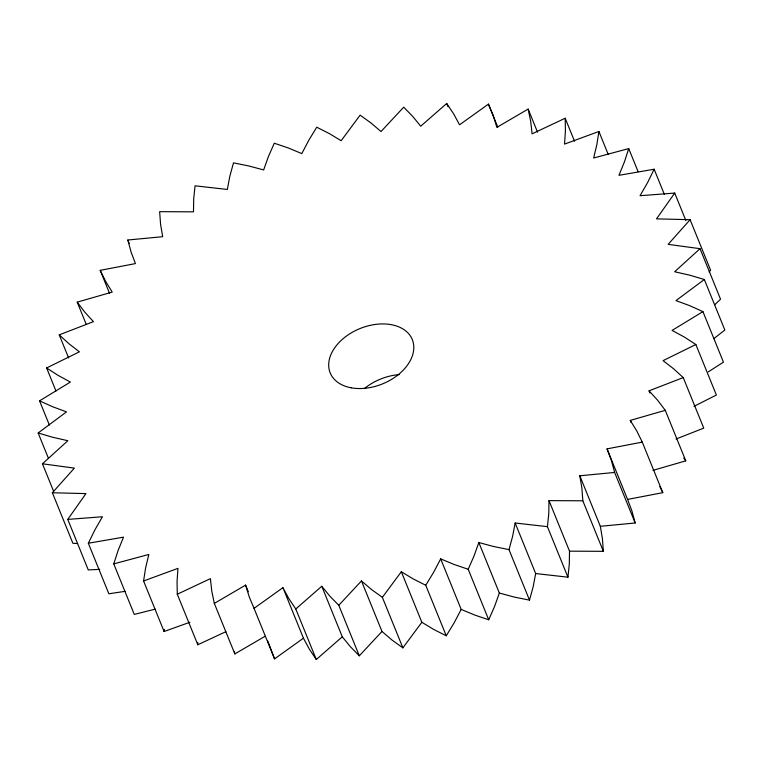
<?xml version="1.0" encoding="UTF-8"?>
<svg xmlns="http://www.w3.org/2000/svg" width="763" height="763" viewBox="0 0 763 763"><rect width="100%" height="100%" fill="white"/><g stroke="black" fill="none" stroke-linecap="round" stroke-linejoin="round"><path stroke-width="1.14" d="M548.998 500.623L569.522 551.163L603.361 551.325L582.837 500.795L548.998 500.623L548.788 513.547L547.424 526.661L567.939 577.19L535.664 573.538L515.149 523.008L547.424 526.661M569.522 551.163L569.303 564.076L567.939 577.19M189.949 622.236L164.093 631.516L143.578 580.977L145.638 567.767L148.842 554.453L113.754 563.886L134.269 614.415L155.147 609.151M164.093 631.516L164.436 629.313M109.576 293.412L100.211 270.34L135.423 263.588L131.074 252.009L127.841 240.011L162.672 236.692L160.583 224.341L159.639 211.675L193.478 211.837L193.697 198.924L195.061 185.81L227.336 189.462L229.844 176.205L233.497 162.853L248.872 165.972L263.655 169.939L268.423 156.558L274.289 143.215L288.404 148.003L301.814 153.601L308.748 140.335L316.74 127.211L329.358 133.592L341.156 140.726L360.117 115.137L371.028 122.996L381.014 131.541L403.694 107.182L412.707 116.386L420.709 126.21L446.708 103.491L453.67 113.878L459.555 124.808L488.434 104.121L493.222 115.528L496.894 127.364L528.149 109.071L530.686 121.288L532.078 133.83L565.192 118.246L565.431 131.064L564.515 144.112L598.907 131.484L596.838 144.703L593.643 158.017L628.731 148.585L638.097 171.646M515.149 523.008L512.631 536.265L508.988 549.618L529.503 600.147L514.128 597.028L499.345 593.061L478.83 542.531L493.613 546.499L508.988 549.618M535.664 573.538L533.156 586.795L529.503 600.147M113.754 563.886L118.084 550.514L123.52 537.152L88.336 543.246L108.851 593.776L125.246 591.325M628.731 148.585L624.401 161.956L618.955 175.318L654.149 169.224L664.401 194.489M478.83 542.531L474.061 555.912L468.196 569.255L488.711 619.785L474.596 614.997L461.186 609.399L440.671 558.869L433.727 572.136L425.744 585.259L446.26 635.789L454.252 622.665L461.186 609.399M499.345 593.061L494.577 606.442L488.711 619.785M88.336 543.246L94.86 529.942L102.442 516.751L67.764 519.403L88.279 569.932L99.772 569.341M654.149 169.224L647.625 182.529L640.043 195.709L674.721 193.068L685.87 220.536M67.764 519.403L85.952 493.613L52.38 492.764L72.895 543.294L77.645 543.542M674.721 193.068L656.523 218.857L690.105 219.706L710.62 270.236L709.113 272.019M401.328 571.745L382.368 597.334L402.883 647.863L421.844 622.274L401.328 571.745L413.117 578.879L425.744 585.259M52.38 492.764L74.354 468.12L42.451 463.79L53.601 491.248M690.105 219.706L668.13 244.351L700.033 248.681L720.549 299.21L714.817 304.695M361.462 580.92L338.791 605.288L359.306 655.818L381.986 631.459L361.462 580.92L371.447 589.475L382.368 597.334M42.451 463.79L67.831 440.718L52.676 437.266L38.15 432.974L66.495 411.867L52.657 406.755L39.552 400.852L70.387 382.063L58.074 375.377L46.619 367.957L79.409 351.819L68.861 343.684L59.247 334.871L93.439 321.643L84.817 312.191L77.216 302.148L112.218 292.067L105.675 281.461L100.211 270.34M700.033 248.681L674.654 271.752L689.8 275.205L704.335 279.496L724.85 330.026L713.786 338.686M321.776 586.261L295.777 608.979L316.292 659.509L342.291 636.79L321.776 586.261L329.778 596.084L338.791 605.288M704.335 279.496L675.98 300.603L689.828 305.715L702.933 311.619L723.448 362.148L708.312 371.858M282.93 587.663L254.05 608.349L274.566 658.879L303.445 638.192L282.93 587.663L288.815 598.583L295.777 608.979M702.933 311.619L672.098 330.408L684.401 337.084L695.856 344.514L716.381 395.043L693.968 406.355M248.271 591.697L245.591 585.107L214.327 603.399L234.851 653.929L265.152 636.228M695.856 344.514L663.066 360.651L673.624 368.787L683.238 377.599L703.753 428.129L676.028 439.021M225.81 631.716L197.808 644.754L177.293 594.224L177.054 581.406L177.97 568.359L143.578 580.977M177.293 594.224L210.407 578.64L211.79 591.182L214.327 603.399M683.238 377.599L649.046 390.828L649.933 393.021M652.985 470.351L685.784 460.852L665.269 410.322L630.267 420.403L631.163 422.597M607.052 448.882L627.577 499.412L662.789 492.66L642.274 442.12L607.052 448.882L611.411 460.461L614.635 472.45L635.159 522.989L600.328 526.308L579.813 475.778L614.635 472.45M468.196 569.255L454.071 564.467L440.671 558.869M446.26 635.789L433.642 629.408L421.844 622.274M402.883 647.863L391.972 640.004L381.986 631.459M359.306 655.818L350.293 646.614L342.291 636.79M649.046 390.828L657.668 400.279L665.269 410.322M683.715 458.115L685.784 460.852M316.292 659.509L309.33 649.122L303.445 638.192M630.267 420.403L636.809 431.009L642.274 442.12M659.814 486.594L662.789 492.66M254.05 608.349L249.263 596.943L245.591 585.107M274.566 658.879L267.775 641.015M598.907 131.484L608.273 154.555M565.192 118.246L574.558 141.308M528.149 109.071L537.524 132.133M488.434 104.121L497.8 127.192M446.708 103.491L448.043 106.782M127.841 240.011L129.185 243.311M77.216 302.148L86.133 324.113M59.247 334.871L68.613 357.933M46.619 367.957L55.985 391.028M39.552 400.852L49.357 425.02M38.15 432.974L48.412 458.239M627.577 499.412L631.926 510.991L635.159 522.989M234.384 651.716L234.851 653.929M600.328 526.308L602.417 538.659L603.361 551.325M579.813 475.778L581.902 488.129L582.837 500.795M197.77 642.427L197.808 644.754M364.733 388.3A44.311 29.881 -22.1 0 1 399.23 374.604M351.199 387.804A44.311 29.881 -22.1 0 0 413.784 346.431A44.311 29.881 -22.1 0 0 348.739 334.471A44.311 29.881 -22.1 0 0 351.199 387.804"/></g></svg>
